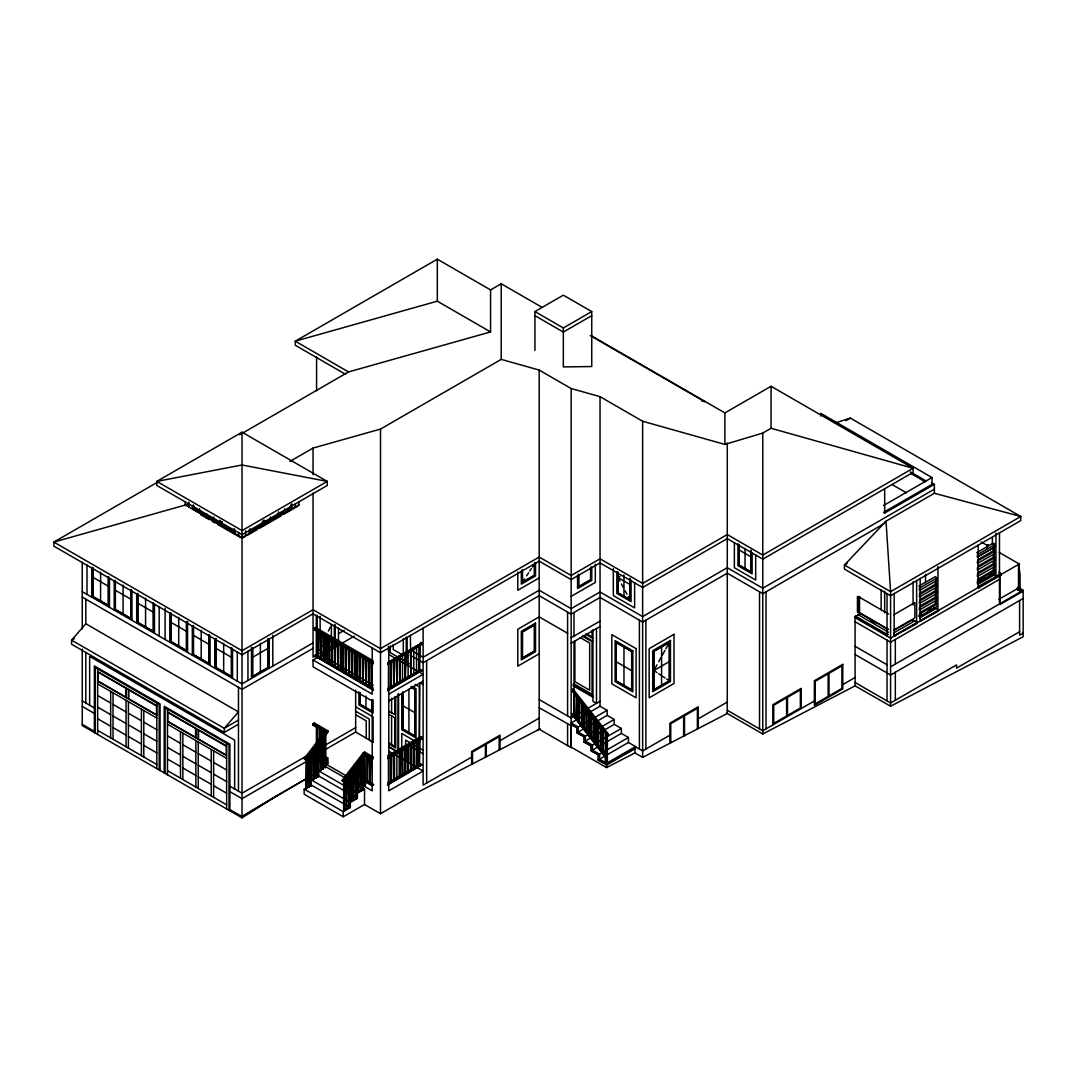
<?xml version="1.0" encoding="UTF-8"?>
<svg xmlns="http://www.w3.org/2000/svg" width="1077" height="1077" viewBox="0 0 1077 1077"><rect width="100%" height="100%" fill="white"/><g stroke="black" fill="none" stroke-linecap="round" stroke-linejoin="round"><path stroke-width="1.5" d="M365.978 707.966L365.978 696.011M391.584 744.624L391.611 715.868M394.747 696.954L394.734 714.616L388.851 711.21M395.757 696.765L395.73 748.044L388.837 744.059M398.14 693.79L398.1 752.177L400.59 753.617M398.584 693.588L398.544 752.433L401.788 754.304L401.788 758.706M401.788 754.304L401.802 733.477L414.605 740.868M408.654 762.664L408.668 745.365L423.113 753.712M894.031 630.328L912.488 619.665L917.227 622.398L917.227 623.421L894.139 636.063L894.206 593.387M320.919 646.887L317.176 654.816L317.176 615.129M323.477 641.461L325.914 636.305M328.391 631.068L330.276 627.083M657.037 672.613L653.887 670.527L657.037 664.805M658.747 661.682L661.022 657.549M662.261 655.287L664.98 650.333M665.896 648.65L669.275 642.511L653.887 651.383L653.887 689.657L669.275 680.772L669.275 642.511M522.52 570.312L522.52 582.078L524.58 578.955M526.653 575.791L528.619 572.802M529.79 571.012L531.446 568.494M532.496 566.879L534.354 564.052L534.354 575.253L522.52 582.078M325.429 732.32L313.003 725.144L313.003 723.771L314.336 723.004L327.946 730.866L327.946 732.225L305.976 760.066L304.791 759.379L304.158 758.585L325.429 730.96L325.779 732.118M304.791 759.379L307.793 755.489M319.788 739.912L321.781 737.314M305.976 760.066L305.343 759.272L327.946 730.866M310.674 752.581L311.118 752.002L311.118 786.129L310.674 752.581L311.563 752.258L311.118 786.129M313.044 749.498L313.488 748.919L313.488 779.64L313.932 749.175L313.044 749.498L313.488 779.64M306.824 758.41L305.935 758.72L306.38 788.862L306.824 758.41L306.38 788.862M308.749 755.906L308.749 755.071L308.749 787.502L309.193 755.327M318.213 742.78L318.213 776.907L317.769 745.015M320.583 740.532L320.583 739.697L320.583 770.418L320.138 740.276M323.396 736.883L322.508 737.207L323.396 736.883L322.952 769.045L322.508 738.862M365.157 754.263L343.846 781.929L342.661 781.242L342.042 780.448L363.312 752.823L364.632 752.042L373.517 757.171L372.184 757.939L363.312 752.81M343.657 779.95L347.656 774.753M359.651 759.177L361.657 756.579M343.846 781.929L343.226 781.135L364.497 753.51L364.834 754.667M344.101 780.758L344.101 779.923L344.101 810.644L344.546 780.179M346.471 777.688L346.915 777.109L346.471 809.285L346.027 777.432M348.396 776.019L348.84 807.912L349.285 774.04L348.396 774.35M354.023 767.888L353.579 800.049L353.579 767.632M355.504 766.797L355.948 798.69L355.948 764.549M358.304 762.314L358.749 761.735L358.304 792.201L357.86 763.714M363.043 789.468L363.488 755.583L363.043 789.468L362.599 757.575M85.81 599.162L85.81 623.758L71.607 640.155L71.607 644.261L224.272 732.4L238.475 724.202M619.989 581.19L618.05 577.595L619.989 576.222M726.49 713.041L762.772 733.989L855.084 685.861L855.084 616.636L887.031 635.08L888.229 634.326M855.084 616.636L860.415 613.553L887.502 629.183M82.256 649.041L82.256 725.575L242.029 817.82L277.529 795.27L313.044 774.767L317.176 777.163M276.937 795.62L242.029 816.595L229.899 809.581M242.029 816.541L313.044 774.767M326.102 661.951L326.977 661.951L326.102 661.951L326.102 635.995L326.977 635.995L326.977 661.951M325.281 757.171L325.725 757.427M541.893 307.255L501.222 283.776L490.573 289.928L437.316 259.18L295.286 341.18L295.286 345.273L345.663 374.365M242.029 432.187L156.811 481.392L156.811 485.485L242.029 534.677L327.246 485.485L327.246 481.392L242.029 432.187L242.029 817.82M158.373 481.715L53.85 542.068L53.85 546.16L242.029 654.803L313.044 613.809L380.504 652.756L539.187 561.144L571.147 579.588L600.037 562.908L642.646 587.503L727.271 538.648L762.772 559.151L913.081 472.372L913.081 468.266L771.065 386.28L724.902 412.922L591.273 335.768M239.673 434.785L348.544 371.928L490.573 331.931L490.573 289.928M534.932 350.523L534.932 311.563L563.338 295.165L591.744 311.563L591.744 366.53L563.338 366.92L563.338 327.96L591.744 311.563M289.848 461.468L313.044 448.072L380.504 429.077L501.222 359.381L539.187 370.071L571.147 388.528L600.037 396.659L642.646 421.255L724.902 444.424L762.772 433.062L771.065 428.283L913.081 468.266L762.772 555.045L727.271 534.542L642.646 583.397L600.037 558.801L571.147 575.495L539.187 557.038L380.504 648.664L313.044 609.717L242.029 650.71L53.85 542.068L187.344 504.467M591.744 315.655L563.338 332.066L534.932 315.655M250.335 531.311L262.169 524.472M276.372 516.273L264.538 523.112L264.538 520.379M276.668 516.448L264.242 523.624L264.242 520.433M298.841 504.911L242.029 537.719L185.406 505.019M243.214 537.706L245.596 536.319L245.596 530.799M247.023 535.511L256.959 529.763M259.799 528.12L281.11 515.829M283.951 514.187L293.886 508.452M297.656 506.271L295.313 507.63L295.313 503.713M74.448 638.526L71.607 640.155L224.272 728.308L238.475 720.109M252.678 657.239L268.065 648.354M373.436 663.836L314.255 629.668L314.255 628.308L315.588 627.541L373.329 660.861M314.255 629.668L315.588 628.901L315.588 627.541M318.105 657.347L317.661 631.122L318.105 657.347L318.55 631.122M323.733 660.591L323.288 634.366L323.733 660.591L324.177 634.366M313.044 642.888L242.029 683.895L82.256 591.65M313.044 648.367L242.029 689.361L82.256 597.116M338.488 633.666L344.209 630.368M334.974 667.08L335.418 640.855L334.974 667.08L334.53 640.855L335.418 640.344M335.418 640.855L334.53 640.855M373.436 690.317L314.255 655.637L315.669 654.829L373.396 688.149M314.255 656.149L315.669 655.341L322.885 659.501M338.232 644.1L337.788 668.709L337.343 642.484L338.232 642.484M315.211 655.947L313.044 657.199L313.044 493.064M337.397 643.144L316.301 655.328L316.301 616.098M340.588 670.325L341.032 644.1L340.588 670.325L340.144 644.1L341.032 643.588M372.211 700.979L313.044 666.811L313.044 659.972L354.212 636.197M341.032 644.1L340.144 644.1M320.475 658.707L321.363 658.707L321.363 632.751L320.475 632.751L320.919 658.451M343.846 647.344L343.401 671.954L342.957 645.729L343.846 645.729M323.288 660.336L324.177 660.336M346.215 673.569L345.771 647.344L346.215 673.569L346.659 647.344M328.902 637.611L329.347 663.324M350.954 650.858L351.842 650.333L351.842 676.814L352.287 650.602M328.902 663.58L329.791 663.58L329.791 637.611M351.398 651.114L351.842 676.814M331.716 665.196L332.605 665.196L332.605 639.24L331.716 639.24L332.16 664.94M353.754 652.474L354.643 652.474M354.198 652.729L355.087 652.218L354.643 678.443L354.198 652.218M356.568 654.102L357.456 680.058L357.901 653.847M359.381 655.718L360.27 655.718L360.27 681.687L360.714 657.091M359.826 655.974L360.714 655.462M362.195 657.347L363.528 656.58M362.639 657.603L363.528 657.091L363.084 683.303L363.084 657.347M342.957 671.698L343.846 671.698M365.009 658.962L365.897 658.962L365.897 684.932L366.342 660.336M365.453 659.218L366.342 658.707M367.809 660.591L368.697 660.08L368.697 686.561L369.142 660.336M368.253 660.847L368.697 686.561M348.585 674.942L349.473 674.942L349.473 648.973L348.585 648.973L349.029 674.687M370.623 662.207L372.036 661.911L371.511 688.176L371.067 661.951M388.016 662.476L420.595 643.669L421.928 644.436L421.928 643.063L420.595 642.296L420.595 643.669M387.599 662.88L421.928 643.063M410.499 650.01L410.943 676.221L410.391 635.282M420.959 643.871L418.859 645.096L419.37 671.361L419.815 645.136L419.37 671.361M388.46 663.244L388.46 688.701M391.261 687.584L390.816 661.359L391.261 687.584L391.705 661.359L390.372 661.103M394.074 685.968L393.63 659.743L394.074 685.968L394.519 659.743L393.186 659.487M396.888 684.339L396.444 658.114L396.888 684.339L397.332 658.114L395.999 657.859M402.515 655.126L402.515 681.095M408.129 651.881L408.129 677.85M410.943 650.266L410.943 676.221M413.756 648.637L413.756 674.606M416.557 647.008L416.557 672.977M419.37 645.392L421.484 644.181M387.599 664.253L421.928 644.436M359.826 655.462L359.826 681.431L360.714 681.431M539.187 577.918L517.795 590.277L517.795 572.035M362.639 683.047L372.036 687.88M365.453 658.707L365.897 684.42M313.003 725.144L314.336 724.377L314.336 723.004M845.997 420.609L850.359 418.091L1020.781 516.489L1020.781 520.581L890.585 595.756L844.435 569.1L844.435 565.008L886.008 521.187L934.392 493.253L1020.781 516.489L890.585 591.65L844.435 565.008L847.289 563.352M316.409 726.598L317.298 726.598L316.409 726.598L316.409 744.449M387.626 688.58L420.515 669.584L421.928 670.392L387.599 690.72M390.48 687.436L419.815 671.106M399.702 682.71L400.146 656.499L399.702 682.71L399.257 658.114M405.315 679.466L405.76 653.254L405.315 679.466L404.871 654.87M387.599 690.209L421.928 670.392M322.036 736.331L322.481 729.587L322.952 769.045M323.369 729.587L322.036 729.843M388.784 694.14L423.113 674.323L388.662 654.439M388.784 700.979L423.113 681.162M571.147 596.375L595.312 582.428L595.312 564.173M314.417 750.292L313.003 751.113L326.318 758.8L326.318 764.441L327.731 763.633L327.731 757.993L314.417 750.292L313.003 751.625L325.927 759.083M307.578 755.381L242.029 793.224L229.899 786.223M310.486 753.698L316.315 750.332M320.69 747.815L355.652 727.621M317.298 752.554L316.409 752.554L317.298 752.554L317.298 728.214M355.652 706.781L373.1 716.878L373.1 742.147L355.652 732.064L313.044 756.66L372.211 790.828L372.211 700.198M313.044 757.696L242.029 798.69L229.899 791.689M319.223 728.214L319.223 754.183L327.341 758.275L327.731 763.633M319.223 754.183L320.111 754.183M322.036 739.576L322.481 755.542M322.925 755.798L322.036 755.798M327.341 763.405L326.318 764.441M318.361 770.674L357.416 793.224L357.416 798.34L318.361 775.803L318.361 770.674L325.469 766.568L364.524 789.118L364.524 804.492L343.226 816.797L304.158 794.247L304.158 789.118L311.266 785.025L350.321 807.575L350.321 802.446L311.266 779.896L311.266 785.025M320.138 770.163L321.027 770.163L321.027 739.953M322.508 768.79L323.396 768.79M324.877 767.43L325.766 767.43L325.766 733.8L324.877 734.124L324.877 767.43L325.766 767.43M311.266 779.896L318.361 775.803M313.044 779.385L313.932 779.385M315.413 748.084L315.413 778.025L316.301 778.025L316.301 746.105M317.769 776.652L318.657 776.652L318.657 743.036M315.413 778.025L316.301 778.025M364.201 754.694L364.632 780.408L365.076 755.798M305.935 788.606L306.824 788.606M308.305 757.306L308.305 787.247L309.193 787.247M310.674 785.873L311.563 785.873M539.187 653.779L517.795 666.138L517.795 629.237L539.187 616.879L567.592 633.276M571.147 637.759L600.037 621.079M367.001 755.798L367.89 755.798L367.445 782.023L367.001 755.798L367.89 755.798M369.371 757.683L370.259 783.652L370.784 757.387M571.147 643.225L600.037 626.545M373.14 758.746L372.184 759.312L363.757 754.438M387.707 755.637L420.595 736.655L421.928 737.422L421.928 738.782L387.599 758.598M387.599 757.239L421.928 737.422M390.816 755.717L391.705 755.717L391.261 781.942L390.816 757.346M396.888 752.217L396.888 778.698M403.39 749.484L402.071 749.229L402.96 749.74M408.129 746.24L408.129 772.209L407.685 745.984L409.018 746.24M413.312 742.74L414.645 742.995M417.001 767.08L416.126 767.08L416.557 740.855L417.001 767.08L416.557 741.366M388.46 757.602L388.46 783.046M390.372 755.462L391.705 755.717M397.332 752.473L395.999 752.217M402.515 749.484L402.515 775.453L402.071 750.844M419.815 739.495L419.37 765.707L419.855 682.764L423.113 684.649M365.426 781.525L365.426 785.321L364.013 786.129L364.013 781.067L365.426 780.26L373.584 784.971M357.86 791.945L358.749 791.945M360.23 760.645L360.23 790.572L361.118 790.572L361.118 758.666L360.23 758.975M362.599 789.212L363.488 789.212M360.23 790.572L361.118 790.572M357.416 793.224L364.524 789.118M372.184 785.779L364.013 781.067M350.765 772.936L350.765 801.167L351.654 801.167L351.654 770.957M353.135 769.867L353.135 799.794L354.023 799.794M355.504 798.434L356.393 798.434L356.393 764.805M350.765 801.167L351.654 801.167M350.321 802.446L357.416 798.34M387.626 782.925L420.515 763.943L421.928 764.751L387.599 785.079M399.069 776.84L419.815 765.451M390.816 781.687L391.705 781.687M393.63 754.088L393.63 780.058L394.519 780.058L394.519 754.088M396.444 778.442L397.332 778.442M399.257 750.844L399.257 776.813L400.146 776.813L400.59 751.1M402.071 775.198L402.96 775.198M404.871 747.6L404.871 773.569L405.76 773.569L405.76 748.111M407.685 771.94L408.573 771.94M410.499 744.355L410.499 770.324L411.387 770.324L411.387 744.867M413.312 744.355L413.312 768.695L414.201 768.695L414.201 742.74L414.201 768.695M393.63 780.058L394.519 780.058M399.257 776.813L400.146 776.813M404.871 773.569L405.76 773.569M410.499 770.324L411.387 770.324M387.599 784.568L421.928 764.751M343.657 782.171L343.657 810.389L344.546 810.389M346.027 809.029L346.915 809.029M348.396 807.656L349.285 807.656L349.285 774.04M304.158 789.118L343.226 811.668L350.321 807.575M883.49 505.557L932.022 477.542L932.022 484.367L883.49 512.383L884.675 513.069L934.392 484.367L934.392 493.253M606.324 755.933L605.287 756.539L605.287 733.437L571.995 691.003L573.031 689.038L607.953 733.558L607.953 734.918L606.916 735.524L606.324 734.756L606.324 763.001M574.93 693.373L574.485 716.717L574.108 693.144L574.553 715.976M934.392 489.146L762.772 588.23L727.271 567.727L642.646 616.582L600.037 591.987L571.147 608.667L539.187 590.223L423.113 657.239L410.054 649.741M471.632 757.091L423.113 785.106L423.113 627.999M500.038 740.693L539.187 718.09M577.447 699.619L577.003 719.921L577.447 696.577M364.524 804.492L380.504 813.714L416.409 792.982L540.25 728.766M580.57 700.562L579.749 700.333M581.742 725.979L581.809 702.137L581.742 725.979L582.186 705.677M582.199 702.648L581.365 702.392M537.315 730.287L539.187 729.196L571.147 747.653L571.147 724.646L577.218 727.621L577.218 732.643L584.313 736.749L576.747 732.912L576.747 727.89M584.124 729.008L583.747 705.422L584.124 729.008L584.569 705.65M605.287 762.395L605.287 757.212L571.995 714.091L573.031 713.499L605.314 754.654M571.995 714.778L573.031 713.499M586.938 711.735L586.494 732.023L586.561 708.195M600.037 701.315L571.147 717.996L539.187 699.552M653.887 670.527L669.275 661.641M589.307 714.751L588.863 735.053L589.307 711.695M577.003 719.921L577.057 699.404M607.145 710.335L600.037 706.243L571.147 722.923L578.241 727.029L607.145 710.335L607.145 715.37L578.241 732.05L578.241 727.029M571.604 725.938L539.187 707.751M572.641 725.508L577.218 727.621M578.995 722.465L578.995 699.377L579.816 699.606L579.372 722.95L579.439 722.209M593.185 740.559L593.629 717.201L593.562 741.043L594.006 720.742M593.562 741.043L594.006 717.686M595.918 744.045L595.541 720.473L595.918 744.045L596.362 720.701M598.691 723.663L598.247 747.007L598.314 723.179M601.06 729.721L600.616 750.023L601.06 726.679M585.35 736.156L614.24 719.463L614.24 724.35L585.35 741.03L585.35 736.156L578.241 732.05M588.863 735.053L588.931 714.522M603.012 730.004L603.012 753.092M590.856 737.583L590.856 714.495L591.677 714.711L591.233 738.068L591.3 737.328M583.855 741.891L591.421 745.728L591.421 750.682L590.95 745.998L583.855 741.891L583.855 737.018M606.916 735.524L607.953 733.558M592.444 745.136L621.348 728.442L621.348 733.397L592.444 750.09L592.444 745.136L585.35 741.03M857.454 596.779L859.527 596.604L859.527 611.978L858.342 612.665L857.454 612.153L857.454 596.779L859.527 596.604M600.616 750.023L600.67 749.282M590.95 750.952L598.516 754.775M599.552 754.183L628.443 737.503L628.443 742.457L599.552 759.137L599.552 754.183L592.444 750.09M598.058 755.044L598.058 759.999L605.22 763.606M599.552 759.137L606.647 763.243L635.551 746.549L635.551 748.286L606.647 764.966L598.058 759.999M607.94 763.539L617.902 757.791M620.742 756.148L635.551 748.286M986.922 545.352L987.044 548.422M918.735 586.157L935.132 576.707L937.192 577.891L937.192 580.288L919.448 590.533L919.448 588.15L937.192 577.891M976.731 552.676L993.115 543.225L995.188 544.41L995.188 546.806L977.431 557.051L977.431 554.668L995.188 544.41M977.283 556.971L995.188 546.806M669.867 735.187L642.646 750.911L635.551 746.805M698.273 718.79L727.271 702.056M919.771 593.252L936.155 583.788L936.155 579.695L937.192 580.288M977.768 559.771L994.152 550.307L994.152 546.214M937.192 584.394L919.448 594.639L919.448 597.035L937.192 586.777L937.192 584.394L935.132 583.195M995.188 550.912L977.431 561.157L977.431 563.554L995.188 553.295L995.188 550.912L993.115 549.714M893.802 614.738L914.858 602.582L914.858 617.956L893.802 630.112M919.771 599.741L936.155 590.277L936.155 586.184L937.192 586.777M977.768 566.26L994.152 556.796L994.152 552.703L995.188 553.295M937.192 590.883L919.448 601.128L919.448 603.524L937.192 593.265L937.192 590.883L935.132 589.684M995.188 557.401L977.431 567.646L977.431 570.043L995.188 559.784L995.188 557.401L993.115 556.203M919.771 606.23L936.155 596.779L936.155 592.673L937.192 593.265M977.768 572.749L994.152 563.298L994.152 559.192L995.188 559.784M937.192 597.372L919.448 607.616L919.448 610.013L937.192 599.768L937.192 597.372L935.132 596.173M995.188 563.89L977.431 574.135L977.431 576.532L995.188 566.287L995.188 563.89L993.115 562.692M919.771 612.719L936.155 603.268L936.155 599.162L937.192 599.768M977.768 579.238L994.152 569.787L994.152 565.681L995.188 566.287M937.192 603.86L919.448 614.105L919.448 616.502L937.192 606.257L937.192 603.86L935.132 602.662M995.188 570.379L977.431 580.624L977.431 583.02L995.188 572.776L995.188 570.379L993.115 569.181M918.775 616.031L921.508 614.455M928.334 610.524L931.067 608.936M978.253 581.701L985.28 577.635M989.494 575.212L992.307 573.583M977.283 582.94L995.04 572.681M893.762 632.953L914.858 620.769M919.771 617.929L936.155 608.478L938.525 610.094L938.525 611.117L916.635 623.085L916.635 580.516M977.768 584.448L994.152 574.997L995.929 576.208L1000.668 573.476M1018.694 563.688L999.187 552.42M894.731 636.413L894.731 635.39L917.227 622.398M920.781 621.375L920.781 620.352L938.525 610.094M998.891 572.264L1001.26 573.879L978.172 586.521L978.764 587.894L978.172 587.544L978.172 544.989M899.766 632.818L890.585 638.122L855.084 617.659M902.58 631.203L905.38 629.574M908.194 627.945L915.221 623.893M921.549 620.244L935.199 612.355M937.932 566.556L937.932 610.78L994.569 578.093M998.904 575.683L1018.627 564.429L1018.627 588.015L998.904 599.256M978.764 587.894L1001.26 574.903L1001.26 573.879M999.483 579.345L890.585 642.215L855.084 621.725M814.374 700.965L762.772 730.758L727.271 710.255M842.779 684.568L855.084 677.46M890.585 666.811L999.483 603.955L999.483 575.253M999.927 603.685L1023.15 590.277L1023.15 636.749L890.585 706.216L855.084 685.861M1023.15 598.475L890.585 675.01L855.084 654.52M1019.596 631.741L956.538 668.144L956.538 664.913L890.585 702.985L855.084 682.495M1023.15 633.114L1019.596 635.161L1019.596 600.535M326.318 758.8L327.731 757.993M571.604 747.384L606.526 767.578L634.959 752.931L642.646 757.373L727.271 713.486L727.271 443.051M836.344 422.615L850.359 418.091M490.573 331.931L437.316 301.183L295.286 341.18L348.544 371.928M1019.663 563.823C1017.778 562.248 1019.327 567.552 1020.04 574.633L1020.094 591.098M1018.034 590.465C1023.258 589.927 1014.507 591.583 1017.98 587.032M701.571 400.779L704.789 401.694L590.223 335.553M933.799 607.361L936.155 608.478M200.712 514.752L209.261 519.639M212.115 521.268L214.956 522.897M217.81 524.539L240.602 537.571M932.022 477.542L820.768 413.312L820.768 416.045M931.47 482.684L934.392 484.367M910.348 471.861L926.233 481.029M910.779 473.476L925.291 481.85M891.904 484.448L906.43 492.822M981.107 541.987L987.044 545.285M1018.627 564.429L1018.627 588.015M1001.26 574.903L995.929 577.299L995.929 533.075M994.152 572.17L995.188 572.776M1018.788 587.759L1023.15 590.277M1018.788 588.621L1023.15 591.138L999.927 604.547L999.927 574.997M995.929 576.276L992.375 574.229L994.152 575.253M534.932 311.563L563.338 327.96M888.592 614.065L858.934 596.941L858.934 612.315L888.592 629.439M870.579 620.446L874.941 622.964M858.046 614.657L888.552 632.266M855.677 616.286L887.636 634.73M739.105 549.97L750.938 556.796M855.084 646.321L887.031 664.765M618.05 577.595L629.883 584.434M629.883 578.336L629.883 599.66L618.05 592.821L618.05 573.031M586.48 633.693L592.054 636.911L592.054 630.355M585.834 634.353L592.942 638.459M582.994 635.443L592.942 641.192M582.294 636.063L592.054 641.704L592.054 694.315L573.92 683.841M580.274 637.624L589.684 643.063L589.684 690.209L574.889 681.674L574.889 641.03M616.273 661.79L631.66 670.675M573.058 684.366L592.942 695.85M573.058 685.739L592.942 697.223M607.145 715.37L614.24 719.463M614.24 724.35L621.348 728.442M621.348 733.397L628.443 737.503M628.443 742.457L635.551 746.549M205.424 514.914L193.591 508.088L193.591 505.355M207.794 516.287L219.627 523.126L219.627 520.379M233.83 531.324L221.997 524.486L221.997 521.753M205.72 515.439L193.295 508.263L193.295 505.073M207.498 516.462L219.923 523.637L219.923 520.447M418.482 644.881L419.815 645.648M416.126 646.24L417.445 647.008M415.682 646.496L417.001 647.264M413.312 647.869L414.645 648.637M592.835 751.504L597.102 753.954M412.868 648.125L414.201 648.892M410.499 649.485L411.831 650.266M407.685 651.114L409.018 651.881M407.241 651.37L408.573 652.137M410.391 655.368L423.113 662.705L539.187 595.689L571.147 614.146L600.037 597.452L642.646 622.048L727.271 573.193L762.772 593.696L883.544 523.974L886.008 521.187L890.585 591.65L890.585 706.216M404.871 652.743L406.204 653.51M404.427 652.999L405.76 653.766M402.071 654.358L403.39 655.126M399.257 655.987L400.59 656.755M398.813 656.243L400.146 657.01M410.391 664.253L388.487 651.612L388.487 646.644M421.928 670.904L420.515 669.584M396.444 657.603L397.332 658.114M393.63 659.232L394.519 659.743M390.816 660.847L391.705 661.359M314.255 628.308L373.436 662.463M363.528 657.091L363.084 683.303M321.323 655.193L373.288 685.187M327.206 662.005L341.651 670.338M344.532 672.008L358.964 680.341M402.986 705.812L414.86 712.664M314.255 655.637L373.436 689.805M313.044 659.972L372.211 694.14L372.211 648.044M421.928 738.782L420.595 738.014L420.595 736.655M418.859 739.441L419.815 740.007M416.126 740.599L417.445 741.366M416.126 741.111L417.001 741.622M416.018 741.69L419.276 743.574L419.276 686.857L414.941 684.353M412.868 742.484L414.201 743.251M423.113 750.211L405.639 740.114L405.625 760.914L399.136 757.198M411.831 744.611L410.943 744.099L410.943 770.58M407.685 745.984L408.573 746.496M406.204 747.855L405.315 747.344L405.315 773.824M421.928 765.262L420.515 763.943M92.905 577.299L108.292 586.184M115.387 590.277L130.775 599.162M137.587 603.093L153.271 612.14M171.014 622.398L186.402 631.284M193.51 635.376L208.884 644.261M215.696 648.192L231.38 657.239M419.37 765.707L418.859 741.07M388.864 751.234L391.678 752.863M394.72 754.614L423.113 771.011L388.784 790.828L388.784 646.388M313.003 723.771L326.614 731.633M370.259 757.683L372.629 759.056M364.632 780.408L364.201 754.183M85.81 623.758L238.475 711.91L224.272 728.308L224.272 732.4M365.426 785.321L365.022 781.296M304.158 758.585L305.343 759.272M342.042 780.448L343.226 781.135M97.644 671.59L156.811 705.758M167.474 711.91L226.641 746.078M97.644 681.162L156.811 715.33M167.474 721.469L226.641 755.637M97.644 683.895L156.811 718.063M167.474 724.202L226.641 758.37M97.644 695.513L110.662 703.025M113.031 704.398L126.049 711.91M128.405 713.27L141.424 720.796M143.793 722.155L156.811 729.681M167.474 735.82L180.492 743.345M182.848 744.705L195.866 752.217M198.235 753.59L211.254 761.102M213.623 762.476L226.641 769.988M97.644 707.131L110.662 714.643M113.031 716.003L126.049 723.529M128.405 724.888L141.424 732.414M143.793 733.774L156.811 741.286M167.474 747.438L180.492 754.95M182.848 756.323L195.866 763.835M198.235 765.208L211.254 772.721M213.623 774.094L226.641 781.606M82.256 700.979L94.386 707.979M82.256 706.445L94.386 713.445M97.644 718.736L110.662 726.261M113.031 727.621L126.049 735.147M128.405 736.506L141.424 744.019M143.793 745.392L156.811 752.904M167.474 759.056L180.492 766.568M182.848 767.941L195.866 775.453M198.235 776.827L211.254 784.339M213.623 785.698L226.641 793.224M97.644 730.354L156.811 764.522M167.474 770.674L226.641 804.842M82.256 724.35L94.386 731.35M411.777 686.278L416.059 688.755L416.018 737.933L401.802 729.708L401.802 693.642M411.01 686.857L415.17 689.267L415.13 736.399L402.69 729.196L402.69 691.811M411.306 687.382L414.874 689.442L414.833 735.887L402.986 729.035L402.986 692.524M388.851 714.28L394.734 717.686L394.72 746.442L388.837 743.036M372.211 711.587L359.785 704.398L359.785 693.009M355.652 711.21L369.276 719.086L369.276 739.926L373.369 742.295M355.652 714.711L366.234 720.836L366.234 738.176M658.747 673.758L661.022 675.266M662.422 676.208L665.088 677.971M666.73 679.075L669.275 680.772M894.731 635.39L894.139 634.972L894.139 636.063M575.051 692.969L573.031 689.038M581.109 700.696L583.115 703.268M585.134 705.839L590.183 712.26M597.237 721.267L599.256 723.838M601.276 726.41L606.324 732.845M607.953 734.918L607.361 734.164L607.361 762.395M571.995 689.63L606.916 734.151M574.108 693.144L574.485 716.717M577.003 696.832L576.612 719.436M586.117 708.451L586.494 732.023M588.863 711.951L588.486 734.568M597.87 723.434L598.247 747.007M600.616 726.935L600.226 749.538M574.041 715.465L604.305 754.048M571.995 714.091L605.287 756.539M621.483 583.99L623.381 587.53M625.239 590.99L626.976 594.208M628.241 596.577L629.883 599.66M999.483 532.684L999.483 574.162M992.375 537.665L992.375 544.302M925.506 574.297L925.506 582.59M920.189 578.47L920.189 621.025M913.081 581.782L913.081 605.005M913.081 619.935L913.081 621.025M912.488 619.665L912.488 620.689M895.324 639.482L895.324 664.078M895.324 672.277L895.324 700.252M887.031 593.521L887.031 636.103M887.031 640.169L887.031 700.939M884.675 488.648L884.675 513.069M884.675 591.219L884.675 612.826M881.134 589.846L881.134 609.73M860.415 613.553L860.415 614.577M859.823 613.823L859.823 614.886M858.342 597.291L858.342 612.665M856.269 615.882L856.269 616.933M801.234 708.545L801.234 688.338L772.842 704.735L772.842 724.942M771.065 386.28L771.065 428.283M766.03 591.812L766.03 728.873M762.772 433.062L762.772 733.989M759.527 591.812L759.527 728.873M755.677 554.857L755.677 580.032L734.366 567.727L734.366 542.902M752.123 552.568L752.123 573.879L737.933 565.694L737.92 544.047M751.234 551.303L751.234 572.345L738.809 565.169L738.809 544.127M750.938 550.118L750.938 571.833L739.105 564.994L739.105 544.949M745.028 548.368L745.028 568.414M724.902 412.922L724.902 444.424M698.273 728.523L698.273 706.781L669.867 723.179L669.867 743.251M697.384 728.981L697.384 708.316L684.514 715.747L684.514 735.658M683.626 736.116L683.626 716.259L670.756 723.69L670.756 742.793M661.588 646.94L661.588 685.214M645.904 620.177L645.904 749.027M642.646 421.255L642.646 757.373M639.401 620.177L639.401 749.027M634.959 747.936L634.959 752.931M634.622 582.59L634.622 607.859L613.325 595.554L613.325 568.602M631.068 580.14L631.068 601.706L616.838 593.481L616.865 571.981M630.18 578.861L630.18 600.172L617.754 592.996L617.754 571.685M623.973 574.93L623.973 596.241M623.973 647.102L623.973 685.362M606.647 763.243L606.647 764.966M606.526 764.36L606.526 767.578M603.08 729.264L603.08 752.352M600.037 396.659L600.037 706.243M596.496 628.591L596.496 703.362L592.942 701.315L592.942 629.87M591.758 567.256L591.758 580.368L577.555 588.567L577.555 575.455M591.3 714.226L591.233 738.068M590.869 566.973L590.869 579.857L578.443 587.032L578.443 574.149M590.573 567.916L590.573 579.695L578.739 586.521L578.739 574.755M579.439 699.121L579.372 722.95M574.001 612.49L574.001 636.117M574.001 641.582L574.001 714.684M571.147 388.528L571.147 747.653M567.592 612.086L567.592 715.949M567.592 724.148L567.592 745.607M539.187 370.071L539.187 729.196M535.538 562.813L535.538 575.926L521.335 584.124L521.335 571.012M534.65 562.531L534.65 575.414L522.224 582.59L522.224 569.706M501.222 283.776L501.222 359.381M500.038 749.619L500.038 735.147L471.632 751.544L471.632 764.347M499.149 750.13L499.149 736.681L486.279 744.113L486.279 756.754M485.39 757.212L485.39 744.624L472.52 752.056L472.52 763.889M437.316 259.18L437.316 301.183M426.654 660.659L426.654 783.06M408.923 689.32L408.923 732.468M408.129 745.728L408.129 772.209M407.133 637.826L407.133 662.368M406.244 637.032L406.244 661.857M403.283 638.782L403.283 655.368L393.226 649.552L393.226 644.584M402.515 748.973L402.515 775.453M399.702 750.588L399.702 777.069M394.074 753.833L394.074 780.313M391.624 698.354L391.624 712.812M391.261 755.973L391.261 781.942M390.264 646.012L390.264 652.635M389.376 647.21L389.376 652.123M380.504 429.077L380.504 813.714M373.1 699.996L373.1 713.122L358.897 704.91L358.897 691.784M371.915 699.444L371.915 711.062L360.081 704.223L360.081 692.605M371.592 661.655L371.511 688.176M370.34 757.131L370.259 783.652M367.445 755.542L367.445 782.023M364.632 752.042L364.632 753.415M360.674 758.41L360.674 790.828M358.304 761.479L358.304 792.201M357.456 653.591L357.456 680.058M355.652 690.101L355.652 732.064M354.643 651.962L354.643 678.443M351.21 771.536L351.21 801.423M349.029 648.717L349.029 675.198M346.471 776.854L346.471 809.285M343.401 645.985L343.401 671.954M343.226 811.668L343.226 816.797M338.488 628.201L338.488 641.044M337.788 642.74L337.788 668.709M335.23 624.781L335.23 644.396M334.341 625.064L334.341 644.908M332.16 638.984L332.16 665.451M331.379 624.714L331.379 640.842L320.138 647.331L320.138 616.219M329.347 637.355L329.347 663.836M326.533 635.74L326.546 662.207M326.318 635.861L326.318 661.83M325.281 733.343L325.321 767.686M325.066 734.581L325.066 757.306M323.948 634.501L323.948 660.457M322.696 729.964L322.696 755.933M322.481 729.587L322.481 736.587M320.919 632.482L320.919 658.962M320.111 728.214L320.111 737.947M319.667 727.958L319.667 739.832M319.667 743.076L319.667 754.438M316.853 726.342L316.853 752.81M316.584 356.649L316.584 390.763M315.857 746.684L315.857 778.281M313.044 448.072L313.044 474.742M298.841 501.68L298.841 505.584M291.759 503.834L291.759 508.761M290.871 505.059L290.871 508.25L278.445 515.425L278.445 512.235M290.575 505.342L290.575 508.075L278.741 514.914L278.741 512.181M284.651 508.761L284.651 511.494M277.556 513.675L277.556 516.96M272.804 635.268L272.804 666.125M270.448 516.96L270.448 519.693M269.25 638.661L269.25 668.171M268.361 638.459L268.361 667.659L252.381 676.894L252.381 647.681M268.065 638.796L268.065 667.498L252.678 676.369L252.678 647.681M263.353 520.245L263.353 525.159M262.465 521.456L262.465 524.647L250.039 531.823L250.039 528.632M260.378 643.238L260.378 671.94M251.493 647.264L251.493 678.429M249.15 530.072L249.15 533.357M247.952 651.235L247.952 680.476M238.569 532.482L238.569 535.713M238.475 687.314L238.475 791.178M237.29 651.639L237.29 681.162M235.015 530.086L235.015 533.371L192.406 508.775L192.406 505.49M234.638 788.956L234.638 740.101L89.647 656.391L89.647 705.247M234.126 528.645L234.126 531.836L221.7 524.661L221.7 521.47M232.565 648.906L232.565 678.429M231.676 647.681L231.676 676.894L215.696 667.659L215.696 638.459M231.38 647.681L231.38 676.369L215.992 667.498L215.992 638.796M229.899 810.819L229.899 744.194L164.216 706.27L164.216 772.896M229.011 810.308L229.011 744.705L165.104 707.804L165.104 773.407M226.641 743.345L226.641 808.935M223.679 643.238L223.679 671.94M220.812 521.887L220.812 525.172M214.808 638.661L214.808 668.171M213.717 516.973L213.717 519.706M213.623 750.857L213.623 797.317M211.254 749.484L211.254 795.957M210.069 635.928L210.069 665.438M209.18 634.69L209.18 663.903L193.214 654.681L193.214 625.468M208.884 634.69L208.884 663.392L193.51 654.506L193.51 625.818M206.609 513.689L206.609 516.973M201.197 630.247L201.197 658.949M199.514 508.775L199.514 511.508M198.235 729.668L198.235 739.239M198.235 741.972L198.235 788.445M195.866 728.308L195.866 737.88M195.866 740.613L195.866 787.072M192.325 625.67L192.325 655.193M188.865 502.165L188.865 507.025M187.586 621.308L187.586 652.46M186.698 621.712L186.698 650.925L170.718 641.704L170.718 614.105M186.402 621.712L186.402 650.414L171.014 641.529L171.014 612.826M185.217 501.761L185.217 505.692M182.848 733.087L182.848 779.56M180.492 731.727L180.492 778.186M178.715 617.269L178.715 645.971M169.829 612.692L169.829 642.215M167.474 709.178L167.474 774.767M165.104 608.317L165.104 639.482M160.069 770.499L160.069 703.873L94.386 665.963L94.386 732.575M159.181 606.539L159.181 636.063M159.181 769.988L159.181 704.398L95.274 667.498L95.274 733.087M156.811 703.025L156.811 768.628M154.455 603.807L154.455 633.33M153.567 604.197L153.567 631.795L137.587 622.56L137.587 593.36M153.271 602.582L153.271 631.284L137.883 622.398L137.883 593.696M145.57 598.139L145.57 626.841M143.793 710.537L143.793 757.01M141.424 709.178L141.424 755.637M136.698 593.562L136.698 623.085M131.959 590.829L131.959 620.352M131.071 589.59L131.071 618.804L115.091 609.582L115.091 580.368M130.775 589.59L130.775 618.292L115.387 609.407L115.387 580.718M128.405 689.361L128.405 698.919M128.405 701.666L128.405 748.125M126.049 687.988L126.049 697.559M126.049 700.292L126.049 746.751M123.088 585.161L123.088 613.85M114.216 580.584L114.216 610.094M113.031 692.78L113.031 739.239M110.662 691.407L110.662 737.88M109.477 577.837L109.477 607.361M108.589 576.612L108.589 605.826L92.609 596.604L92.609 567.391M108.292 576.612L108.292 605.314L92.905 596.429L92.905 567.727M100.605 572.17L100.605 600.872M97.644 668.857L97.644 734.46M91.72 567.592L91.72 597.116M86.995 564.86L86.995 594.383M85.81 652.797L85.81 703.025M82.256 562.409L82.256 628.941M327.246 481.392L242.029 530.584L156.811 481.392L242.029 464.981L327.246 481.392M535.538 623.085L521.335 631.297L521.335 659.905L535.538 651.706L535.538 623.085M534.65 624.633L522.224 631.809L522.224 658.37L534.65 651.195L534.65 624.633M534.354 625.145L522.52 631.97L522.52 657.859L534.354 651.02L534.354 625.145M365.022 779.519L363.622 780.327L372.184 785.268L373.584 784.46L365.022 779.519M674.014 634.299L649.162 648.65L649.162 697.856L674.014 683.505L674.014 634.299M670.459 640.452L652.716 650.71L652.716 691.703L670.459 681.458L670.459 640.452M669.571 642L653.591 651.222L653.591 690.169L669.571 680.947L669.571 642M988.336 545.07L986.707 546.012L988.336 545.07M842.779 664.361L814.374 680.758L814.374 705.354L842.779 688.957L842.779 664.361M786.6 697.815L773.73 705.247L773.73 723.407L786.6 715.976L786.6 697.815M800.359 689.872L787.489 697.304L787.489 715.465L800.359 708.033L800.359 689.872M828.132 673.839L815.262 681.27L815.262 703.819L828.132 696.388L828.132 673.839M841.891 665.896L829.021 673.327L829.021 695.877L841.891 688.445L841.891 665.896M636.103 648.637L611.844 634.622L611.844 683.828L636.103 697.829L636.103 648.637M632.845 650.858L615.102 640.6L615.102 681.606L632.845 691.851L632.845 650.858M631.957 651.37L615.99 642.148L615.99 681.095L631.957 690.317L631.957 651.37M631.66 651.545L616.273 642.659L616.273 680.92L631.66 689.805L631.66 651.545M396.982 751.531L388.864 746.846L396.982 751.517M125.753 688.163L97.94 672.102L97.94 680.987L125.753 697.048L125.753 688.163M156.515 705.933L128.701 689.872L128.701 698.758L156.515 714.818L156.515 705.933M195.57 728.483L167.77 712.422L167.77 721.307L195.57 737.368L195.57 728.483M226.345 746.24L198.531 730.193L198.531 739.064L226.345 755.125L226.345 746.24"/></g></svg>
